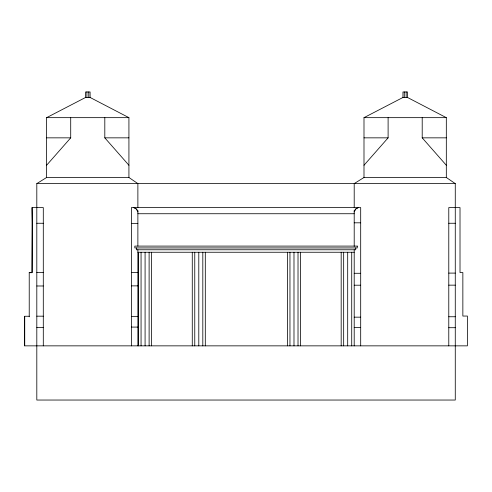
<?xml version="1.0" encoding="UTF-8"?>
<svg xmlns="http://www.w3.org/2000/svg" width="492" height="492" viewBox="0 0 492 492"><rect width="100%" height="100%" fill="white"/><g stroke="black" fill="none" stroke-linecap="round" stroke-linejoin="round"><path stroke-width="0.74" d="M24.68 316.799L24.68 345.851L467.4 345.851L467.4 316.055L462.855 316.055L462.855 272.568L460.014 272.568L460.014 207.587L448.784 207.587L448.784 345.851M43.296 345.851L43.296 207.587L32.072 207.587L32.072 272.691L29.225 272.691M46.605 165.257L70.713 137.846L70.713 117.656M363.994 165.257L388.108 137.846L388.108 117.656M354.203 207.587L354.203 183.608L363.994 177.489L446.318 177.489L455.272 183.608L455.272 400.039L36.808 400.039L36.808 183.608L46.605 177.489L128.922 177.489L137.877 183.608L137.877 207.587M46.605 177.489L46.605 117.656L85.571 97.465L90.097 97.465L128.922 117.656L128.922 177.489M363.994 177.489L363.994 117.656L402.966 97.465L407.487 97.465L446.318 117.656L446.318 177.489M357.961 207.716L355.673 209.075L354.203 211.904A5.332 5.332 0 0 1 358.483 207.587M46.605 117.656L128.922 117.656M363.994 117.656L446.318 117.656M46.605 137.846L70.713 137.846M104.808 117.656L104.808 137.846L128.922 137.846M363.994 137.846L388.108 137.846M422.204 117.656L422.204 137.846L446.318 137.846M36.808 183.608L455.272 183.608M137.877 213.737L354.203 213.737M354.203 222.815L360.691 222.815M36.808 223.257L43.296 223.257M448.784 223.257L455.272 223.257M131.395 223.362L137.877 223.362M137.877 252.248L354.209 252.248M36.808 272.488L43.296 272.488M131.395 272.488L137.877 272.488M448.784 273.097L455.272 273.097M354.203 273.288L360.691 273.288M448.784 285.151L455.272 285.151M354.203 285.206L360.691 285.206M131.395 285.87L137.877 285.87M36.808 285.987L43.296 285.987M36.808 316.172L43.296 316.172M29.225 316.251L24.68 316.251L24.68 345.851M131.395 316.374L137.877 316.374M448.784 316.75L455.272 316.75M354.203 317.168L360.691 317.168M131.395 327.088L137.877 327.088M36.808 327.383L43.296 327.383M354.203 327.426L360.691 327.426M448.784 327.703L455.272 327.703M134.119 207.716L136.413 209.075L137.877 211.904A5.332 5.332 0 0 0 133.596 207.587M422.204 137.846L446.318 165.257M104.808 137.846L128.922 165.257M32.072 207.587L32.398 223.263L32.072 272.488L29.225 272.488L29.225 316.799M407.487 97.465L407.487 91.961L402.966 91.961L402.966 97.465M406.164 91.961L406.164 97.465M404.289 91.961L404.289 97.465M360.691 345.851L360.691 207.587L131.395 207.587L131.395 345.851M355.734 247.937L355.734 249.77L136.345 249.77L136.345 247.937M354.203 210.465L354.203 246.375M354.203 249.77L354.203 345.851M351.719 252.248L351.719 345.851M347.69 252.248L347.69 345.851M343.668 252.248L343.668 345.851M341.177 252.248L341.177 345.851M300.507 252.248L300.507 345.851M298.017 252.248L298.017 345.851M293.988 252.248L293.988 345.851M289.96 252.248L289.96 345.851M287.476 252.248L287.476 345.851M205.305 252.248L205.305 345.851M202.815 252.248L202.815 345.851M198.793 252.248L198.793 345.851M194.764 252.248L194.764 345.851M192.274 252.248L192.274 345.851M151.604 252.248L151.604 345.851M149.113 252.248L149.113 345.851M145.085 252.248L145.085 345.851M141.063 252.248L141.063 345.851M138.572 252.248L138.572 345.851M137.877 210.465L137.877 246.098M137.877 249.77L137.877 345.851M90.097 97.465L90.097 91.961L85.571 91.961L85.571 97.465M88.769 91.961L88.769 97.465M86.9 91.961L86.9 97.465M357.266 246.098L134.82 246.098L134.82 247.937L357.266 247.937L357.266 246.098"/></g></svg>
